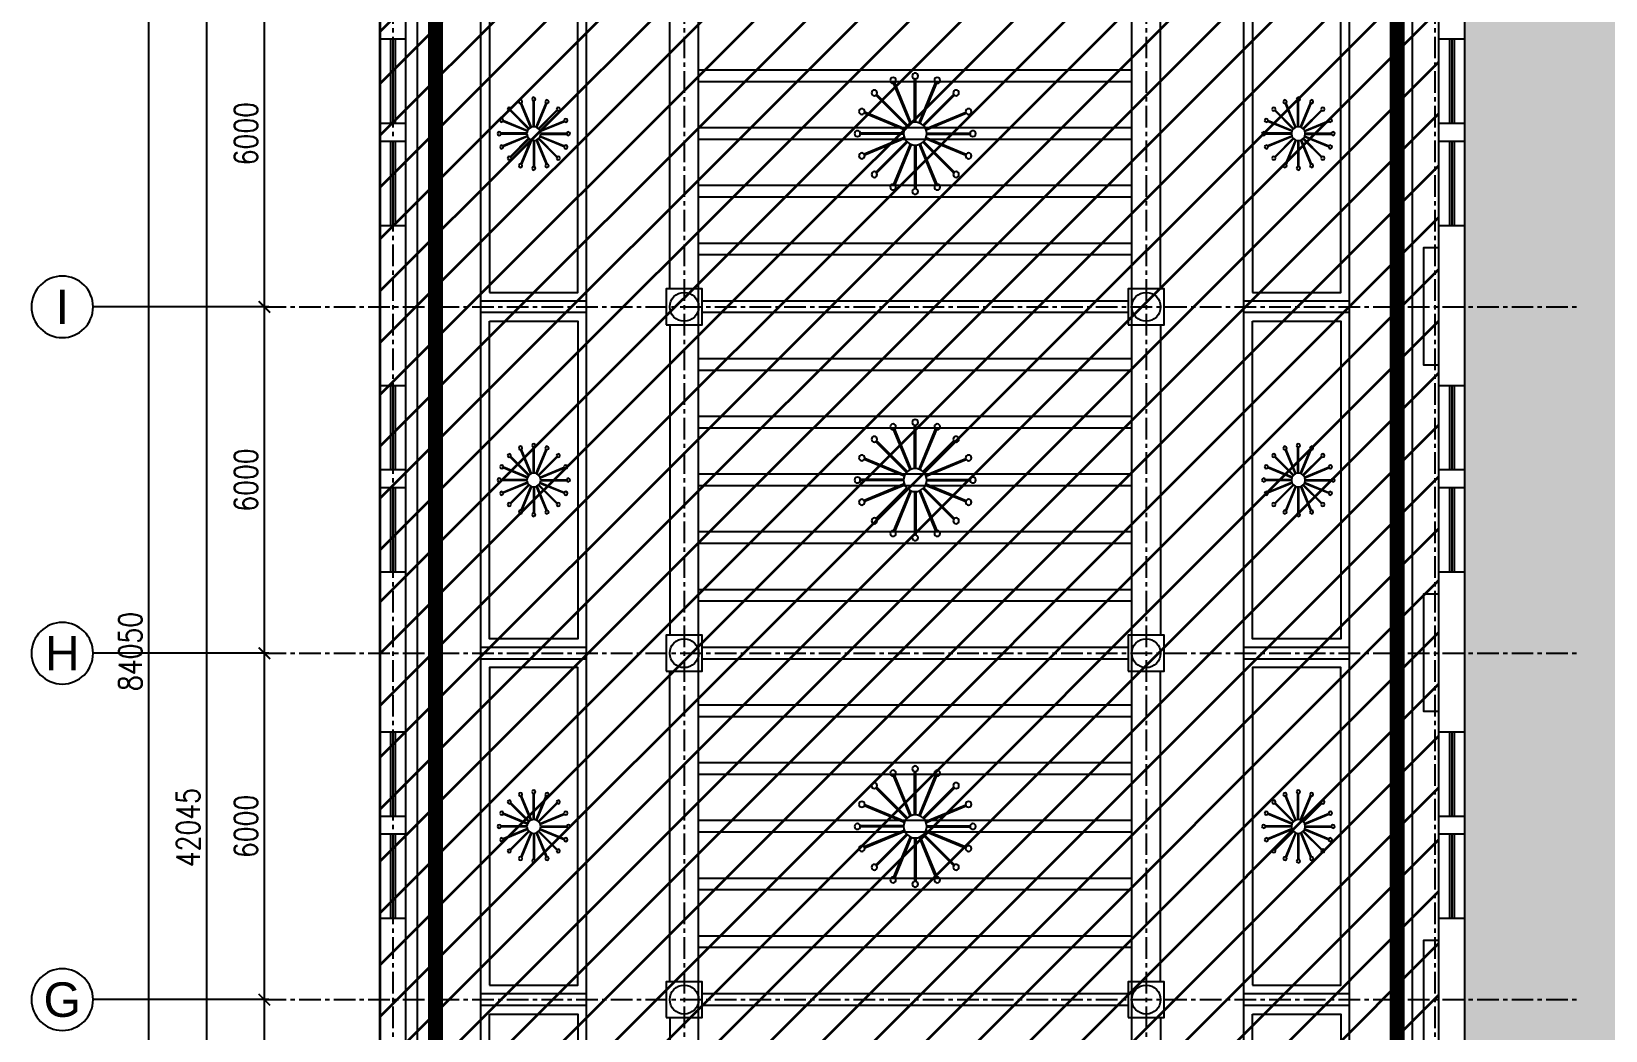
# Model space of a CAD drawing. Header units: millimetres. Extents: x -6033 to 120673, y -4970 to 90533.
# Drawn here: x -6033 to 21225, y 35684 to 52990 of the extents above; entities that cross this region are included whole.
import ezdxf
from ezdxf.enums import TextEntityAlignment as Align

# ---------------------------------------------------------------- set-up
doc = ezdxf.new("R2010")
doc.units = ezdxf.units.MM
doc.linetypes.add('I-AR$0$CENTER', pattern=[2, 1.25, -0.25, 0.25, -0.25])
doc.layers.get('DefPoints').update_dxf_attribs({"color": 250})
for name, color, linetype in [('I-AR$0$0-建-轴号', 1, 'Continuous'), ('I-AR$0$1-窗', 2, 'Continuous'), ('I-AR$0$9-填充', 8, 'Continuous'), ('I-AR$0$AXIS_TEXT', 7, 'Continuous'), ('I-AR$0$D-BASE-INTWALL', 1, 'Continuous'), ('I-AR$0$D-BASE-WALL', 4, 'Continuous'), ('I-AR$0$GZET_DIM_1-200_平面尺寸标注', 1, 'Continuous'), ('I-CEILING$0$0-LIGHT-RC', 1, 'Continuous'), ('I-CEILING$0$2-天花', 5, 'Continuous'), ('I-CEILING$0$I-RCP-AIR', 64, 'Continuous'), ('I-CEILING$0$I-RCP-COVER', 10, 'Continuous'), ('天花', 7, 'Continuous')]:
    doc.layers.add(name, color=color, linetype=linetype)
doc.layers.add('I-AR$0$GZET_COL_GRID_1-200_轴线', color=8, linetype='I-AR$0$CENTER', lineweight=25)
doc.layers.add('I-AR$0$I-SCOPE', color=252, linetype='Continuous', lineweight=35)
doc.styles.add('I-AR$0$GZET-DIMT', font='romans.shx', dxfattribs={"width": 0.8})
doc.styles.add('I-AR$0$GZET-HT', font='arial.ttf', dxfattribs={"width": 0.8})
doc.styles.add('I-CEILING$0$黑体', font='simhei.ttf', dxfattribs={"height": 600})
doc.dimstyles.new('I-AR$0$GZET_200', dxfattribs={"dimscale": 200, "dimtxt": 2, "dimasz": 1, "dimexe": 1, "dimexo": 1.5, "dimgap": 0.6, "dimtad": 1, "dimdec": 0, "dimrnd": 0.005, "dimzin": 0, "dimdsep": 46, "dimtxsty": 'I-AR$0$GZET-DIMT', "dimblk": 'I-AR$0$_ArchTick', "dimcen": 0.125, "dimclrd": 1, "dimclre": 1, "dimclrt": 2, "dimadec": 0, "dimazin": 0, "dimtfac": 1, "dimtdec": 0, "dimtix": 1, "dimtmove": 2, "dimatfit": 3, "dimldrblk": 'I-AR$0$_Dot', "dimfxl": 1, "dimtvp": 1, "dimtolj": 1, "dimtzin": 0, "dimarcsym": 0})

# ---------------------------------------------------------------- blocks, each defined once
blk = doc.blocks.new('I-AR$0$chuanghu1')
for p, q in [((0, 3230), (450, 3230)), ((0, 1770), (450, 1770)), ((0, 1460), (450, 1460)), ((0, 0), (450, 0))]:
    blk.add_line(p, q)
at = {"layer": 'I-AR$0$1-窗'}
for p, q in [((185, 3230), (185, 1770)), ((225, 3230), (225, 1770)), ((265, 3230), (265, 1770)), ((185, 1460), (185, 0)), ((225, 1460), (225, 0)), ((265, 1460), (265, 0))]:
    blk.add_line(p, q, dxfattribs=at)
blk = doc.blocks.new('I-AR$0$_ArchTick')
at = {"color": 2, "linetype": 'ByBlock', "const_width": 0.15}
blk.add_lwpolyline([(-0.5, -0.5), (0.5, 0.5)], dxfattribs=at)
blk = doc.blocks.new('*D376')
at = {"layer": 'DefPoints', "color": 0, "transparency": 16777216}
for p in [(-2000, 36220), (-1622, 36220), (-1622, 30220)]:
    blk.add_point(p, dxfattribs=at)
at = {"layer": 'I-AR$0$GZET_DIM_1-200_平面尺寸标注', "color": 1, "lineweight": -2, "transparency": 16777216}
for p, q in [((-1922, 36220), (-2200, 36220)), ((-2000, 30220), (-2000, 36220)), ((-1922, 30220), (-2200, 30220))]:
    blk.add_line(p, q, dxfattribs=at)
at = {"layer": 'I-AR$0$GZET_DIM_1-200_平面尺寸标注', "color": 1, "lineweight": -2, "transparency": 16777216, "xscale": 200, "yscale": 200, "zscale": 200}
for p, rotation in [((-2000, 36220), 90), ((-2000, 30220), 270)]:
    blk.add_blockref('I-AR$0$_ArchTick', p, dxfattribs=dict(at, rotation=rotation))
at = {"layer": 'I-AR$0$GZET_DIM_1-200_平面尺寸标注', "color": 2, "transparency": 16777216, "insert": (-2320, 33220), "char_height": 400, "attachment_point": 5, "rotation": 90, "style": 'I-AR$0$GZET-DIMT'}
blk.add_mtext('\\A1;6000', dxfattribs=at)
blk = doc.blocks.new('I-AR$0$_Dot')
at = {"color": 0, "linetype": 'ByBlock', "lineweight": -2}
blk.add_line((-0.5, 0), (-1, 0), dxfattribs=at)
at = {"color": 0, "linetype": 'ByBlock', "const_width": 0.5}
blk.add_lwpolyline([(-0.25, 0, 1), (0.25, 0, 1)], format="xyb", close=True, dxfattribs=at)
blk = doc.blocks.new('*D377')
at = {"layer": 'DefPoints', "color": 0, "transparency": 16777216}
for p in [(-2000, 42220), (-1622, 42220), (-1622, 36220)]:
    blk.add_point(p, dxfattribs=at)
at = {"layer": 'I-AR$0$GZET_DIM_1-200_平面尺寸标注', "color": 1, "lineweight": -2, "transparency": 16777216}
for p, q in [((-1922, 42220), (-2200, 42220)), ((-2000, 36220), (-2000, 42220)), ((-1922, 36220), (-2200, 36220))]:
    blk.add_line(p, q, dxfattribs=at)
at = {"layer": 'I-AR$0$GZET_DIM_1-200_平面尺寸标注', "color": 1, "lineweight": -2, "transparency": 16777216, "xscale": 200, "yscale": 200, "zscale": 200}
for p, rotation in [((-2000, 42220), 90), ((-2000, 36220), 270)]:
    blk.add_blockref('I-AR$0$_ArchTick', p, dxfattribs=dict(at, rotation=rotation))
at = {"layer": 'I-AR$0$GZET_DIM_1-200_平面尺寸标注', "color": 2, "transparency": 16777216, "insert": (-2320, 39220), "char_height": 400, "attachment_point": 5, "rotation": 90, "style": 'I-AR$0$GZET-DIMT'}
blk.add_mtext('\\A1;6000', dxfattribs=at)
blk = doc.blocks.new('*D378')
at = {"layer": 'DefPoints', "color": 0, "transparency": 16777216}
for p in [(-2000, 48220), (-1622, 48220), (-1622, 42220)]:
    blk.add_point(p, dxfattribs=at)
at = {"layer": 'I-AR$0$GZET_DIM_1-200_平面尺寸标注', "color": 1, "lineweight": -2, "transparency": 16777216}
for p, q in [((-1922, 48220), (-2200, 48220)), ((-2000, 42220), (-2000, 48220)), ((-1922, 42220), (-2200, 42220))]:
    blk.add_line(p, q, dxfattribs=at)
at = {"layer": 'I-AR$0$GZET_DIM_1-200_平面尺寸标注', "color": 1, "lineweight": -2, "transparency": 16777216, "xscale": 200, "yscale": 200, "zscale": 200}
for p, rotation in [((-2000, 48220), 90), ((-2000, 42220), 270)]:
    blk.add_blockref('I-AR$0$_ArchTick', p, dxfattribs=dict(at, rotation=rotation))
at = {"layer": 'I-AR$0$GZET_DIM_1-200_平面尺寸标注', "color": 2, "transparency": 16777216, "insert": (-2320, 45220), "char_height": 400, "attachment_point": 5, "rotation": 90, "style": 'I-AR$0$GZET-DIMT'}
blk.add_mtext('\\A1;6000', dxfattribs=at)
blk = doc.blocks.new('*D379')
at = {"layer": 'DefPoints', "color": 0, "transparency": 16777216}
for p in [(-2000, 54220), (-1622, 54220), (-1622, 48220)]:
    blk.add_point(p, dxfattribs=at)
at = {"layer": 'I-AR$0$GZET_DIM_1-200_平面尺寸标注', "color": 1, "lineweight": -2, "transparency": 16777216}
for p, q in [((-1922, 54220), (-2200, 54220)), ((-2000, 48220), (-2000, 54220)), ((-1922, 48220), (-2200, 48220))]:
    blk.add_line(p, q, dxfattribs=at)
at = {"layer": 'I-AR$0$GZET_DIM_1-200_平面尺寸标注', "color": 1, "lineweight": -2, "transparency": 16777216, "xscale": 200, "yscale": 200, "zscale": 200}
for p, rotation in [((-2000, 54220), 90), ((-2000, 48220), 270)]:
    blk.add_blockref('I-AR$0$_ArchTick', p, dxfattribs=dict(at, rotation=rotation))
at = {"layer": 'I-AR$0$GZET_DIM_1-200_平面尺寸标注', "color": 2, "transparency": 16777216, "insert": (-2320, 51220), "char_height": 400, "attachment_point": 5, "rotation": 90, "style": 'I-AR$0$GZET-DIMT'}
blk.add_mtext('\\A1;6000', dxfattribs=at)
blk = doc.blocks.new('*D412')
at = {"layer": 'DefPoints', "color": 0, "transparency": 16777216}
for p in [(-1118, 60220), (-3000, 18175), (-988, 18175)]:
    blk.add_point(p, dxfattribs=at)
at = {"layer": 'I-AR$0$GZET_DIM_1-200_平面尺寸标注', "color": 1, "lineweight": -2, "transparency": 16777216}
for p, q in [((-1418, 60220), (-3200, 60220)), ((-3000, 60220), (-3000, 18175)), ((-1288, 18175), (-3200, 18175))]:
    blk.add_line(p, q, dxfattribs=at)
at = {"layer": 'I-AR$0$GZET_DIM_1-200_平面尺寸标注', "color": 1, "lineweight": -2, "transparency": 16777216, "xscale": 200, "yscale": 200, "zscale": 200}
for p, rotation in [((-3000, 60220), 90), ((-3000, 18175), 270)]:
    blk.add_blockref('I-AR$0$_ArchTick', p, dxfattribs=dict(at, rotation=rotation))
at = {"layer": 'I-AR$0$GZET_DIM_1-200_平面尺寸标注', "color": 2, "transparency": 16777216, "insert": (-3320, 39198), "char_height": 400, "attachment_point": 5, "rotation": 90, "style": 'I-AR$0$GZET-DIMT'}
blk.add_mtext('\\A1;42045', dxfattribs=at)
blk = doc.blocks.new('*D414')
at = {"layer": 'DefPoints', "color": 0, "transparency": 16777216}
for p in [(-4000, 84275), (-972, 84275), (-962, 225)]:
    blk.add_point(p, dxfattribs=at)
at = {"layer": 'I-AR$0$GZET_DIM_1-200_平面尺寸标注', "color": 1, "lineweight": -2, "transparency": 16777216}
for p, q in [((-1272, 84275), (-4200, 84275)), ((-4000, 225), (-4000, 84275)), ((-1262, 225), (-4200, 225))]:
    blk.add_line(p, q, dxfattribs=at)
at = {"layer": 'I-AR$0$GZET_DIM_1-200_平面尺寸标注', "color": 1, "lineweight": -2, "transparency": 16777216, "xscale": 200, "yscale": 200, "zscale": 200}
for p, rotation in [((-4000, 84275), 90), ((-4000, 225), 270)]:
    blk.add_blockref('I-AR$0$_ArchTick', p, dxfattribs=dict(at, rotation=rotation))
at = {"layer": 'I-AR$0$GZET_DIM_1-200_平面尺寸标注', "color": 2, "transparency": 16777216, "insert": (-4320, 42250), "char_height": 400, "attachment_point": 5, "rotation": 90, "style": 'I-AR$0$GZET-DIMT'}
blk.add_mtext('\\A1;84050', dxfattribs=at)
blk = doc.blocks.new('I-AR$0$_AXISO')
blk.add_circle((0, 0), 0.5)
at = {"layer": 'I-AR$0$AXIS_TEXT', "style": 'I-AR$0$GZET-HT'}
blk.add_attdef('A', text='', height=0.56, dxfattribs=at).set_placement((0, 0), align=Align.MIDDLE_CENTER)
blk = doc.blocks.new('I-CEILING$0$CTD1')
at = {"layer": 'I-CEILING$0$0-LIGHT-RC'}
for p, q in [((-10, 200), (-10, 951)), ((10, 200), (10, 951))]:
    blk.add_line(p, q, dxfattribs=at)
blk.add_circle((0, 1000), 50, dxfattribs=at)
blk = doc.blocks.new('*U722')
at = {"layer": 'I-CEILING$0$2-天花'}
blk.add_blockref('I-CEILING$0$CTD1', (0, -625), dxfattribs=at)
blk = doc.blocks.new('*U723')
at = {"layer": 'I-CEILING$0$0-LIGHT-RC', "color": 0, "linetype": 'ByBlock', "lineweight": -2, "transparency": 16777216}
for p, rotation in [((9495, 4523), 22.5), ((9973, 4523), 337.5000000000001), ((9292, 4387), 45), ((10176, 4387), 315), ((9157, 4185), 67.5), ((10312, 4185), 292.5000000000001), ((9109, 3945), 90), ((9157, 3706), 112.5), ((9292, 3504), 135), ((10176, 3504), 225), ((10312, 3706), 247.5), ((10359, 3945), 270), ((9495, 3368), 157.5), ((9734, 3321), 180), ((9973, 3368), 202.5)]:
    blk.add_blockref('*U722', p, dxfattribs=dict(at, rotation=rotation))
blk.add_blockref('*U722', (9734, 4570), dxfattribs=at)
blk = doc.blocks.new('I-CEILING$0$1米吊灯')
at = {"layer": 'I-CEILING$0$0-LIGHT-RC'}
blk.add_circle((0, 0), 200, dxfattribs=at)
blk.add_blockref('*U723', (-9734, -3945), dxfattribs=at)
blk = doc.blocks.new('*U740')
at = {"layer": 'I-CEILING$0$2-天花'}
h = blk.add_hatch(dxfattribs=at)
h.set_pattern_fill('LINE', color=8, scale=10, angle=90)
h.set_pattern_definition([(90, (-210, 38150), (-31.75, 2e-15), [])])
h.paths.add_polyline_path([(-210, 20), (-20, 20), (-20, 39110), (-210, 39110)])
at = {"layer": 'I-CEILING$0$2-天花', "color": 8}
for points in [[(-230, 0), (0, 0), (0, 39130), (-230, 39130)], [(-210, 20), (-20, 20), (-20, 39110), (-210, 39110)]]:
    blk.add_lwpolyline(points, close=True, dxfattribs=at)
blk = doc.blocks.new('I-CEILING$0$K_1229142899')
at = {"layer": 'I-CEILING$0$I-RCP-COVER', "color": 8}
for p, q in [((-56445, -65380), (-56445, -24500)), ((-55345, -64500), (-55345, -24500)), ((-53515, -64500), (-53515, -24500)), ((-42135, -65980), (-42135, -24500)), ((-40305, -65980), (-40305, -24500)), ((-51575, -65480), (-51575, -24760)), ((-44075, -65480), (-44075, -24760)), ((-39215, -65330), (-39215, -25320)), ((-52075, -35990), (-52075, -30610)), ((-43575, -35990), (-43575, -30610)), ((-44075, -32200), (-51575, -32200)), ((-44075, -32400), (-51575, -32400)), ((-44075, -33200), (-51575, -33200)), ((-44075, -33400), (-51575, -33400)), ((-44075, -34200), (-51575, -34200)), ((-44075, -34400), (-51575, -34400)), ((-44075, -35200), (-51575, -35200)), ((-44075, -35400), (-51575, -35400)), ((-53515, -36200), (-55345, -36200)), ((-44135, -36200), (-51515, -36200)), ((-40305, -36200), (-42135, -36200)), ((-53515, -36400), (-55345, -36400)), ((-44135, -36400), (-51515, -36400)), ((-40305, -36400), (-42135, -36400)), ((-52075, -36610), (-52075, -41990)), ((-43575, -36610), (-43575, -41990)), ((-44075, -37200), (-51575, -37200)), ((-44075, -37400), (-51575, -37400)), ((-44075, -38200), (-51575, -38200)), ((-44075, -38400), (-51575, -38400)), ((-44075, -39200), (-51575, -39200)), ((-44075, -39400), (-51575, -39400)), ((-44075, -40200), (-51575, -40200)), ((-44075, -40400), (-51575, -40400)), ((-44075, -41200), (-51575, -41200)), ((-44075, -41400), (-51575, -41400)), ((-53515, -42200), (-55345, -42200)), ((-44135, -42200), (-51515, -42200)), ((-40305, -42200), (-42135, -42200)), ((-53515, -42400), (-55345, -42400)), ((-44135, -42400), (-51515, -42400)), ((-40305, -42400), (-42135, -42400)), ((-52075, -47990), (-52075, -42610)), ((-43575, -47990), (-43575, -42610)), ((-44075, -43200), (-51575, -43200)), ((-44075, -43400), (-51575, -43400)), ((-44075, -44200), (-51575, -44200)), ((-44075, -44400), (-51575, -44400)), ((-44075, -45200), (-51575, -45200)), ((-44075, -45400), (-51575, -45400)), ((-44075, -46200), (-51575, -46200)), ((-44075, -46400), (-51575, -46400)), ((-44075, -47200), (-51575, -47200)), ((-44075, -47400), (-51575, -47400)), ((-53515, -48200), (-55345, -48200)), ((-44135, -48200), (-51515, -48200)), ((-40305, -48200), (-42135, -48200)), ((-53515, -48400), (-55345, -48400)), ((-44135, -48400), (-51515, -48400)), ((-40305, -48400), (-42135, -48400)), ((-52075, -48610), (-52075, -53990)), ((-43575, -48610), (-43575, -53990))]:
    blk.add_line(p, q, dxfattribs=at)
for points in [[(-55195, -36050), (-53665, -36050), (-53665, -30550), (-55195, -30550)], [(-41985, -36050), (-40455, -36050), (-40455, -30550), (-41985, -30550)], [(-55195, -36550), (-53665, -36550), (-53665, -42050), (-55195, -42050)], [(-41985, -36550), (-40455, -36550), (-40455, -42050), (-41985, -42050)], [(-55195, -48050), (-53665, -48050), (-53665, -42550), (-55195, -42550)], [(-41985, -48050), (-40455, -48050), (-40455, -42550), (-41985, -42550)], [(-55195, -48550), (-53665, -48550), (-53665, -54050), (-55195, -54050)], [(-41985, -48550), (-40455, -48550), (-40455, -54050), (-41985, -54050)]]:
    blk.add_lwpolyline(points, close=True, dxfattribs=at)
at = {"layer": 'I-CEILING$0$0-LIGHT-RC', "color": 8, "xscale": -1, "rotation": 180}
for p in [(-47825, -33300), (-47825, -39300), (-47825, -45300)]:
    blk.add_blockref('I-CEILING$0$1米吊灯', p, dxfattribs=at)
at = {"layer": 'I-CEILING$0$0-LIGHT-RC', "color": 8, "xscale": -0.6, "yscale": 0.6, "zscale": 0.6, "rotation": 180}
for p in [(-54430, -33300), (-41190, -33300), (-54430, -39300), (-41190, -39300), (-54430, -45300), (-41190, -45300)]:
    blk.add_blockref('I-CEILING$0$1米吊灯', p, dxfattribs=at)
at = {"layer": 'I-CEILING$0$I-RCP-COVER', "color": 8}
for p in [(-56015, -64780), (-39365, -64780)]:
    blk.add_blockref('*U740', p, dxfattribs=at)
blk = doc.blocks.new('I-CEILING')
at = {"layer": 'I-CEILING$0$I-RCP-COVER'}
blk.add_blockref('I-CEILING$0$K_1229142899', (57095, 84520), dxfattribs=at)
at = {"layer": 'I-CEILING$0$I-RCP-AIR', "style": 'I-CEILING$0$黑体'}
for tag, p in [('R', (61966, 71749)), ('R', (61966, 66925)), ('R', (51736, 63925)), ('R', (62976, 63925)), ('S', (56434, 63065))]:
    blk.add_attdef(tag, text='', height=100, dxfattribs=at).set_placement(p, align=Align.MIDDLE_CENTER)
blk = doc.blocks.new('I-AR$0$海龙_1211170131')
at = {"layer": 'I-AR$0$0-建-轴号', "linetype": 'Continuous'}
for p, q in [((-2225, 47995), (-5191.7, 47995)), ((-2225, 41995), (-5191.7, 41995)), ((-2225, 35995), (-5191.7, 35995))]:
    blk.add_line(p, q, dxfattribs=at)
at = {"layer": 'I-AR$0$GZET_COL_GRID_1-200_轴线', "ltscale": 300}
for p, q in [((0, 86275), (0, -3995)), ((5045, 86275), (5045, -3995)), ((13045, 86275), (13045, -3995)), ((18045, 86275), (18045, -3995)), ((-2225, 47995), (20565, 47995)), ((-2225, 41995), (20565, 41995)), ((-2225, 35995), (20565, 35995))]:
    blk.add_line(p, q, dxfattribs=at)
at = {"layer": 'I-AR$0$0-建-轴号', "linetype": 'Continuous'}
ref = blk.add_blockref('I-AR$0$_AXISO', (-5725, 47995), dxfattribs=dict(at, xscale=-1066.666666666667, yscale=1066.666666666667, zscale=0.6666666666666664, rotation=180))
ref.add_attrib('A', 'I', dxfattribs={"layer": 'I-AR$0$AXIS_TEXT', "height": 597.3, "style": 'I-AR$0$GZET-HT'}).set_placement((-5725, 47995), align=Align.MIDDLE_CENTER)
ref = blk.add_blockref('I-AR$0$_AXISO', (-5725, 41995), dxfattribs=dict(at, xscale=-1066.666666666667, yscale=1066.666666666667, zscale=0.6666666666666664, rotation=180))
ref.add_attrib('A', 'H', dxfattribs={"layer": 'I-AR$0$AXIS_TEXT', "height": 597.3, "style": 'I-AR$0$GZET-HT'}).set_placement((-5725, 41995), align=Align.MIDDLE_CENTER)
ref = blk.add_blockref('I-AR$0$_AXISO', (-5725, 35995), dxfattribs=dict(at, xscale=-1066.666666666667, yscale=1066.666666666667, zscale=0.6666666666666664, rotation=180))
ref.add_attrib('A', 'G', dxfattribs={"layer": 'I-AR$0$AXIS_TEXT', "height": 597.3, "style": 'I-AR$0$GZET-HT'}).set_placement((-5725, 35995), align=Align.MIDDLE_CENTER)
at = {"layer": 'I-AR$0$GZET_DIM_1-200_平面尺寸标注'}
for base, p1, p2, angle, picture, middle in [((-4225, 84050), (-1187.1, 0), (-1197.3, 84050), 90, '*D414', (-4545, 42025)), ((-3225, 17950), (-1342.6, 59995), (-1213, 17950), 90, '*D412', (-3545, 38972.5)), ((-2225, 53995), (-1847.3, 47995), (-1847.3, 53995), 270, '*D379', (-2545, 50995)), ((-2225, 47995), (-1847.3, 41995), (-1847.3, 47995), 270, '*D378', (-2545, 44995)), ((-2225, 41995), (-1847.3, 35995), (-1847.3, 41995), 270, '*D377', (-2545, 38995)), ((-2225, 35995), (-1847.3, 29995), (-1847.3, 35995), 270, '*D376', (-2545, 32995))]:
    dim = blk.add_linear_dim(base=base, p1=p1, p2=p2, angle=angle, dimstyle='I-AR$0$GZET_200', dxfattribs=at)
    dim.commit()
    dim.dimension.update_dxf_attribs({"geometry": picture, "text_midpoint": middle, "insert": (-225, -225)})
blk = doc.blocks.new('I-AR')
at = {"layer": 'I-AR$0$9-填充'}
h = blk.add_hatch(dxfattribs=at)
h.set_pattern_fill('GRASS', color=256, scale=20)
h.set_pattern_definition([(90, (-273251.65, 190733.45), (-359.21024, 359.21024), [95.25, -623.1705]), (45, (-273251.65, 190733.45), (-359.21024, 359.21024), [95.25, -412.75]), (135, (-273251.65, 190733.45), (-359.21024, -359.21024), [95.25, -412.75])])
edge = h.paths.add_edge_path()
edge.add_arc((48075, 57886), 7531, 93.312, 119.5511, ccw=False)
edge.add_line((47640, 65404), (47640, 65940))
edge.add_line((47640, 65940), (18790, 65940))
edge.add_line((18790, 65940), (18790, 24876))
edge.add_line((18790, 24876), (26544, 24876))
edge.add_arc((32984, 26170), 6568, 129.3416, 191.3597, ccw=False)
edge.add_arc((31476, 28327), 3950, 104.593, 132.2596, ccw=False)
edge.add_arc((30055, 34280), 2173, 281.2942, 313.0473)
edge.add_arc((30427, 33687), 1493, 318.1658, 361.2613)
edge.add_arc((32240, 38300), 4591, 217.9677, 265.9916, ccw=False)
edge.add_arc((31872, 37779), 3985, 125.1836, 215.3096, ccw=False)
edge.add_arc((29026, 42304), 1382, 293.4799, 340.2301)
edge.add_arc((26868, 41846), 3458, 359.8456, 389.7659)
edge.add_arc((24755, 40495), 5964, 30.9504, 59.6911)
edge.add_arc((32772, 54546), 10214, 222.3579, 240.6423, ccw=False)
edge.add_arc((30296, 51890), 6601, 133.7572, 219.7996, ccw=False)
edge.add_arc((30091, 52466), 6048, 83.9821, 136.1268, ccw=False)
edge.add_arc((30375, 52143), 6348, 36.7317, 86.8446, ccw=False)
edge.add_arc((30068, 51783), 6810, 6.5576, 37.6135, ccw=False)
edge.add_arc((41499, 52752), 4669, 182.3505, 202.5853)
edge.add_arc((42129, 53742), 5671, 209.3907, 246.7482)
edge.add_arc((42155, 52652), 4702, 241.2015, 275.2104)
edge.add_arc((41515, 55945), 8047, 277.619, 295.6926)
edge.add_arc((47570, 51841), 4061, 180.3254, 230.8069, ccw=False)
edge.add_line((43510, 51818), (43510, 53394))
edge.add_arc((48076, 58633), 6950, 186.4908, 228.918, ccw=False)
edge.add_arc((47832, 58690), 6714, 121.1335, 187.2153, ccw=False)
at = {"layer": 'I-AR$0$I-SCOPE'}
h = blk.add_hatch(dxfattribs=at)
h.set_pattern_fill('ANSI31', color=256, scale=200)
h.paths.add_polyline_path([(63300, 72640), (66630, 72640), (66630, 70889), (90600, 70890), (90600, 66390), (96650, 66390), (96650, 24876), (18340, 24876), (18340, 66390), (48090, 66390), (48090, 72640), (51400, 72640), (51400, 72650), (52870, 72650), (52870, 72640), (55240, 72640), (55240, 72790), (59460, 72790), (59460, 72640), (61830, 72640), (61830, 72650), (63300, 72650)], flags=16)
h.paths.add_polyline_path([(7330, 0), (7330, -1770), (11180, -1770), (11180, 0), (18450, 0), (18450, 2900), (27550, 2900), (27550, 18090), (37037, 18090), (37037, 17350), (96200, 17350), (96200, 18120), (114640, 18120), (114640, 84500), (0, 84500), (0, 0)])
at = {"layer": 'I-AR$0$D-BASE-INTWALL'}
for points in [[(4960, 47910), (5580, 47910), (5580, 48530), (4960, 48530)], [(12960, 47910), (13580, 47910), (13580, 48530), (12960, 48530)], [(4960, 41910), (5580, 41910), (5580, 42530), (4960, 42530)], [(12960, 41910), (13580, 41910), (13580, 42530), (12960, 42530)], [(4960, 35910), (5580, 35910), (5580, 36530), (4960, 36530)], [(12960, 35910), (13580, 35910), (13580, 36530), (12960, 36530)]]:
    blk.add_lwpolyline(points, close=True, dxfattribs=at)
at = {"layer": 'I-AR$0$D-BASE-WALL'}
for p, q in [((18340, 19190), (18340, 65940)), ((18790, 18540), (18790, 65940)), ((0, 0), (0, 64360)), ((450, 19140), (450, 64360))]:
    blk.add_line(p, q, dxfattribs=at)
for points in [[(18340, 47210), (18080, 47210), (18080, 49250), (18340, 49250)], [(18340, 41210), (18080, 41210), (18080, 43250), (18340, 43250)], [(18340, 35210), (18080, 35210), (18080, 37250), (18340, 37250)]]:
    blk.add_lwpolyline(points, dxfattribs=at)
for centre in [(5270, 48220), (13270, 48220), (5270, 42220), (13270, 42220), (5270, 36220), (13270, 36220)]:
    blk.add_circle(centre, 250, dxfattribs=at)
at = {"layer": 'I-AR$0$I-SCOPE'}
blk.add_lwpolyline([(7330, 0), (7330, -1770), (11180, -1770), (11180, 0), (18450, 0), (18450, 2900), (27550, 2900), (27550, 18090), (37037, 18090), (37037, 17350), (96200, 17350), (96200, 18120), (114640, 18120), (114640, 84500), (0, 84500), (0, 0)], close=True, dxfattribs=at)
at = {"layer": 'I-AR$0$D-BASE-WALL'}
for p in [(0, 49630), (18340, 49630), (0, 43630), (18340, 43630), (0, 37630), (18340, 37630)]:
    blk.add_blockref('I-AR$0$chuanghu1', p, dxfattribs=at)
at = {"layer": 'I-AR$0$GZET_COL_GRID_1-200_轴线'}
blk.add_blockref('I-AR$0$海龙_1211170131', (225, 225), dxfattribs=at)

msp = doc.modelspace()

# ---------------------------------------------------------------- block references
msp.add_blockref('I-AR', (0, 0))

# ---------------------------------------------------------------- next in the draw order: block references
at = {"layer": '天花'}
msp.add_blockref('I-CEILING', (0, 0), dxfattribs=at)

doc.saveas('drawing.dxf')
